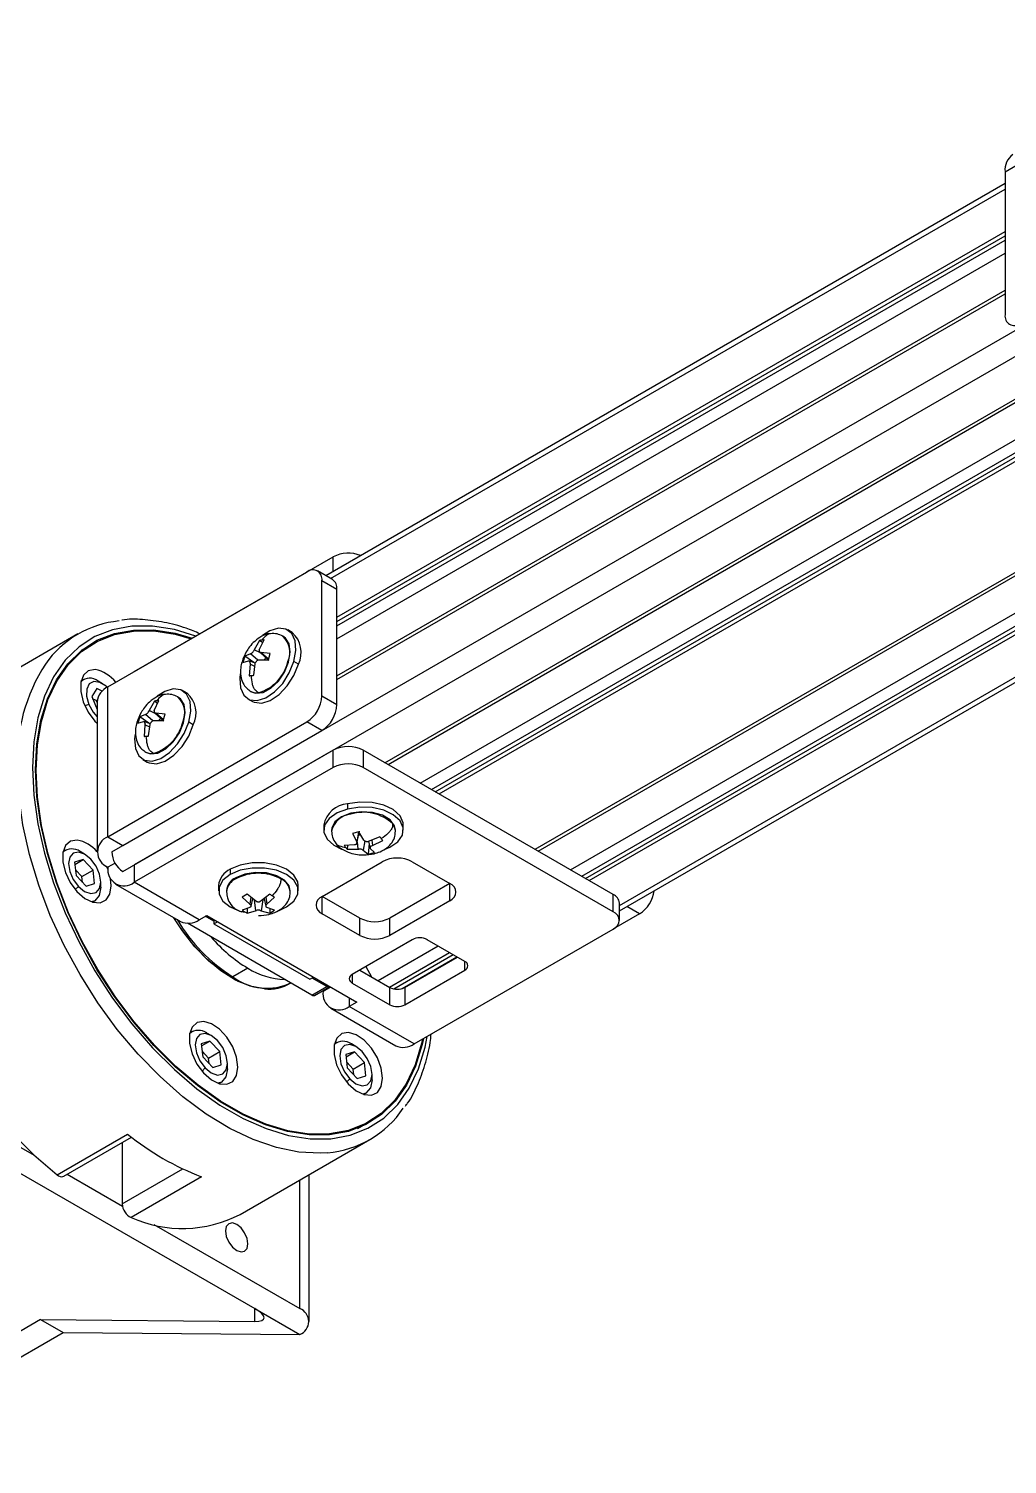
# Model space of a CAD drawing. Header units: millimetres. Extents: x 1258 to 2922, y -135 to 1239.
# Drawn here: x 1343.1 to 1389.2, y 137.6 to 205.3 of the extents above; entities that cross this region are included whole.
import ezdxf

# ---------------------------------------------------------------- set-up
doc = ezdxf.new("R2010")
doc.units = ezdxf.units.MM
doc.header["$LTSCALE"] = 6

msp = doc.modelspace()

# ---------------------------------------------------------------- linework, layer by layer
at = {"color": 7, "linetype": 'Continuous', "lineweight": 25}
for p, q in [((1389.047, 198.521), (1400.715, 205.256)), ((1389.047, 198.521), (1389.047, 191.785)), ((1389.047, 197.958), (1357.053, 179.488)), ((1347.505, 165.557), (1400.538, 196.173)), ((1357.581, 177.539), (1389.047, 195.704)), ((1357.581, 177.335), (1389.047, 195.5)), ((1357.581, 177.131), (1389.047, 195.296)), ((1359.844, 170.68), (1402.27, 195.172)), ((1359.989, 170.597), (1402.472, 195.122)), ((1357.581, 176.518), (1389.047, 194.684)), ((1361.506, 169.721), (1403.989, 194.246)), ((1362.036, 169.415), (1404.519, 193.94)), ((1362.213, 169.313), (1404.696, 193.838)), ((1362.39, 169.211), (1404.816, 193.703)), ((1357.581, 174.767), (1389.047, 192.932)), ((1357.581, 174.599), (1389.047, 192.765)), ((1357.581, 174.599), (1389.047, 192.764)), ((1366.915, 166.598), (1409.341, 191.09)), ((1367.06, 166.515), (1409.553, 191.046)), ((1368.577, 165.639), (1411.06, 190.164)), ((1369.107, 165.333), (1411.59, 189.858)), ((1369.284, 165.231), (1411.767, 189.756)), ((1369.461, 165.129), (1411.887, 189.621)), ((1370.885, 163.697), (1413.994, 188.584)), ((1348.035, 174.968), (1357.404, 180.377)), ((1346.798, 174.253), (1356.167, 179.662)), ((1357.374, 179.303), (1356.667, 179.711)), ((1356.874, 173.824), (1356.874, 179.254)), ((1357.581, 178.845), (1356.874, 179.254)), ((1357.581, 173.415), (1357.581, 178.845)), ((1345.386, 176.742), (1339.269, 173.211)), ((1355.075, 176.611), (1355.034, 176.635)), ((1355.475, 176.814), (1355.263, 176.936)), ((1346.114, 176.296), (1345.544, 175.967)), ((1353.687, 175.996), (1353.663, 175.946)), ((1353.934, 176.437), (1353.687, 175.996)), ((1353.92, 175.974), (1353.932, 176.022)), ((1353.932, 176.022), (1354.15, 176.46)), ((1354.084, 176.329), (1353.934, 176.437)), ((1353.943, 175.887), (1354.376, 175.493)), ((1354.005, 175.864), (1353.968, 175.87)), ((1354.442, 175.831), (1354.005, 175.864)), ((1353.243, 175.701), (1353.156, 175.401)), ((1353.156, 175.401), (1353.414, 175.471)), ((1353.514, 175.811), (1353.243, 175.701)), ((1353.666, 175.398), (1353.243, 175.701)), ((1353.414, 175.471), (1353.445, 175.468)), ((1353.743, 175.373), (1353.436, 175.471)), ((1353.488, 175.313), (1353.448, 174.772)), ((1353.493, 175.364), (1353.488, 175.313)), ((1353.549, 175.825), (1353.514, 175.811)), ((1353.663, 174.795), (1353.732, 175.339)), ((1353.711, 175.384), (1353.748, 175.388)), ((1353.732, 175.339), (1353.75, 175.392)), ((1353.864, 175.514), (1353.906, 175.524)), ((1353.906, 175.524), (1354.354, 175.531)), ((1354.354, 175.531), (1354.442, 175.831)), ((1355.308, 175.419), (1355.266, 175.443)), ((1355.766, 175.323), (1355.554, 175.445)), ((1345.642, 174.592), (1345.527, 174.525)), ((1346.541, 174.401), (1346.329, 174.524)), ((1346.269, 174.179), (1346.031, 173.794)), ((1346.521, 174.045), (1346.269, 174.179)), ((1346.798, 167.19), (1346.798, 174.253)), ((1350.525, 173.956), (1350.313, 174.079)), ((1353.534, 174.037), (1353.575, 174.013)), ((1356.874, 173.824), (1357.581, 173.415)), ((1346.031, 173.794), (1346.285, 173.184)), ((1346.248, 173.602), (1346.072, 173.695)), ((1346.248, 173.602), (1346.292, 173.628)), ((1346.285, 173.513), (1346.248, 173.602)), ((1346.285, 173.539), (1346.285, 166.476)), ((1348.737, 173.138), (1348.714, 173.089)), ((1348.984, 173.579), (1348.737, 173.138)), ((1348.97, 173.117), (1348.982, 173.165)), ((1348.982, 173.165), (1349.2, 173.603)), ((1349.135, 173.472), (1348.984, 173.579)), ((1350.125, 173.754), (1350.084, 173.778)), ((1353.388, 173.688), (1353.6, 173.566)), ((1346.798, 167.19), (1356.167, 172.599)), ((1348.293, 172.843), (1348.206, 172.544)), ((1348.206, 172.544), (1348.465, 172.613)), ((1348.564, 172.953), (1348.293, 172.843)), ((1348.716, 172.54), (1348.293, 172.843)), ((1348.465, 172.613), (1348.495, 172.611)), ((1348.794, 172.516), (1348.487, 172.614)), ((1348.538, 172.455), (1348.498, 171.915)), ((1348.543, 172.507), (1348.538, 172.455)), ((1348.599, 172.967), (1348.564, 172.953)), ((1348.713, 171.938), (1348.783, 172.482)), ((1348.761, 172.526), (1348.799, 172.53)), ((1348.783, 172.482), (1348.8, 172.535)), ((1348.914, 172.656), (1348.956, 172.667)), ((1348.956, 172.667), (1349.404, 172.674)), ((1348.993, 173.03), (1349.427, 172.635)), ((1349.055, 173.007), (1349.018, 173.013)), ((1349.492, 172.973), (1349.055, 173.007)), ((1349.404, 172.674), (1349.492, 172.973)), ((1350.358, 172.561), (1350.317, 172.585)), ((1350.816, 172.466), (1350.604, 172.588)), ((1356.874, 172.191), (1356.167, 172.599)), ((1347.505, 166.782), (1356.874, 172.191)), ((1357.404, 171.272), (1348.035, 165.863)), ((1348.584, 171.18), (1348.626, 171.156)), ((1357.404, 170.456), (1357.404, 171.272)), ((1358.819, 171.272), (1358.819, 170.456)), ((1370.592, 164.476), (1358.819, 171.272)), ((1357.404, 170.456), (1348.035, 165.047)), ((1348.438, 170.831), (1348.65, 170.708)), ((1370.592, 163.659), (1358.819, 170.456)), ((1358.084, 168.742), (1358.084, 168.497)), ((1356.958, 167.749), (1356.958, 167.504)), ((1358.234, 168.298), (1358.234, 168.25)), ((1360.708, 167.504), (1360.708, 167.749)), ((1346.798, 167.19), (1347.505, 166.782)), ((1357.333, 167.504), (1357.333, 167.456)), ((1358.619, 167.418), (1358.317, 167.342)), ((1358.317, 167.342), (1358.512, 166.949)), ((1358.524, 166.882), (1358.649, 167.455)), ((1358.854, 167.035), (1358.619, 167.418)), ((1359.606, 167.194), (1359.102, 166.979)), ((1360.332, 167.426), (1360.333, 167.456)), ((1360.333, 167.456), (1360.333, 167.504)), ((1344.798, 166.561), (1344.683, 166.494)), ((1345.698, 166.37), (1345.486, 166.493)), ((1358.415, 166.806), (1357.929, 166.773)), ((1358.078, 166.783), (1358.06, 166.598)), ((1358.06, 166.598), (1358.564, 166.608)), ((1358.462, 166.82), (1358.415, 166.806)), ((1358.512, 166.949), (1358.526, 166.914)), ((1358.564, 166.608), (1358.618, 166.613)), ((1358.781, 166.576), (1358.812, 166.552)), ((1358.812, 166.552), (1359.047, 166.374)), ((1358.885, 167.004), (1358.854, 167.035)), ((1359.095, 166.873), (1359.047, 166.374)), ((1359.047, 166.374), (1359.349, 166.45)), ((1359.102, 166.979), (1359.048, 166.967)), ((1359.079, 166.949), (1359.062, 166.97)), ((1359.073, 166.973), (1359.142, 166.658)), ((1359.154, 166.638), (1359.14, 166.666)), ((1359.349, 166.45), (1359.154, 166.638)), ((1359.204, 166.76), (1359.251, 166.781)), ((1359.251, 166.781), (1359.737, 167.02)), ((1345.631, 166.115), (1345.226, 165.99)), ((1345.226, 165.99), (1345.293, 165.367)), ((1345.237, 165.888), (1345.631, 166.115)), ((1346.102, 165.618), (1345.631, 166.115)), ((1346.803, 165.631), (1346.731, 165.802)), ((1347.13, 165.953), (1346.798, 165.761)), ((1348.035, 165.863), (1348.035, 165.047)), ((1356.889, 164.382), (1359.717, 166.014)), ((1361.131, 166.014), (1362.899, 164.994)), ((1345.572, 165.312), (1345.264, 165.636)), ((1345.293, 165.367), (1345.765, 164.869)), ((1345.572, 165.312), (1346.102, 165.618)), ((1345.601, 165.042), (1345.572, 165.312)), ((1346.169, 164.995), (1346.102, 165.618)), ((1346.458, 164.809), (1346.458, 165.054)), ((1351.094, 163.281), (1348.035, 165.047)), ((1352.557, 165.657), (1352.557, 165.412)), ((1352.823, 165.259), (1352.823, 165.211)), ((1345.765, 164.869), (1346.169, 164.995)), ((1347.16, 164.96), (1350.219, 163.195)), ((1352.008, 164.892), (1352.008, 164.647)), ((1352.383, 164.647), (1352.383, 164.599)), ((1353.353, 164.479), (1353.12, 164.345)), ((1353.12, 164.345), (1353.486, 164.013)), ((1353.75, 164.165), (1353.353, 164.479)), ((1354.414, 164.479), (1354.016, 164.165)), ((1354.28, 164.013), (1354.646, 164.345)), ((1355.383, 164.599), (1355.383, 164.647)), ((1355.758, 164.647), (1355.758, 164.892)), ((1358.656, 163.361), (1356.889, 164.382)), ((1362.899, 164.994), (1360.07, 163.361)), ((1370.592, 163.659), (1370.592, 164.476)), ((1346.058, 164.113), (1346.173, 164.179)), ((1352.94, 163.716), (1353.091, 163.646)), ((1353.486, 163.859), (1353.12, 163.733)), ((1353.353, 163.813), (1353.353, 163.598)), ((1353.353, 163.598), (1353.75, 163.707)), ((1353.486, 164.013), (1353.519, 163.983)), ((1353.519, 163.882), (1353.486, 163.859)), ((1353.538, 163.913), (1353.616, 164.272)), ((1353.796, 164.143), (1353.75, 164.165)), ((1353.75, 163.707), (1353.796, 163.722)), ((1354.016, 164.165), (1353.971, 164.143)), ((1353.971, 163.722), (1354.016, 163.707)), ((1354.016, 163.707), (1354.414, 163.598)), ((1354.151, 164.272), (1354.229, 163.913)), ((1354.248, 163.983), (1354.28, 164.013)), ((1354.28, 163.859), (1354.248, 163.882)), ((1354.646, 163.733), (1354.28, 163.859)), ((1354.414, 163.813), (1354.414, 163.598)), ((1354.414, 163.598), (1354.646, 163.733)), ((1354.855, 163.721), (1355.209, 163.882)), ((1362.899, 164.178), (1360.07, 162.545)), ((1370.885, 163.251), (1370.885, 164.067)), ((1350.301, 162.762), (1349.908, 163.374)), ((1356.397, 159.73), (1350.537, 163.113)), ((1351.094, 163.281), (1351.447, 163.486)), ((1351.783, 163.21), (1351.376, 163.445)), ((1351.447, 163.486), (1358.518, 159.403)), ((1351.783, 163.292), (1351.783, 163.088)), ((1351.783, 163.088), (1351.96, 163.19)), ((1351.783, 163.088), (1356.308, 160.475)), ((1358.656, 162.545), (1356.889, 163.565)), ((1358.656, 162.545), (1358.656, 163.361)), ((1360.07, 162.545), (1360.07, 163.361)), ((1371.829, 163.557), (1370.609, 162.852)), ((1361.131, 162.341), (1358.303, 160.708)), ((1361.223, 157.434), (1370.592, 162.843)), ((1363.606, 161.32), (1361.838, 162.341)), ((1359.522, 160.412), (1362.351, 162.045)), ((1360.053, 160.106), (1362.881, 161.739)), ((1360.267, 160.026), (1363.058, 161.637)), ((1353.392, 160.996), (1352.684, 160.587)), ((1358.936, 161.073), (1359.215, 160.59)), ((1360.65, 160.042), (1363.235, 161.535)), ((1360.778, 160.096), (1363.252, 161.524)), ((1356.308, 160.475), (1356.485, 160.577)), ((1357.104, 160.138), (1356.414, 160.536)), ((1358.303, 160.3), (1360.07, 159.279)), ((1358.656, 160.912), (1360.07, 160.096)), ((1360.778, 159.279), (1363.606, 160.912)), ((1356.397, 159.73), (1357.104, 160.138)), ((1356.522, 159.718), (1357.229, 160.126)), ((1356.927, 159.952), (1356.927, 159.914)), ((1360.07, 159.279), (1360.07, 160.096)), ((1360.778, 160.096), (1360.778, 159.279)), ((1357.29, 159.113), (1360.348, 157.347)), ((1358.518, 159.403), (1358.165, 159.199)), ((1361.223, 157.434), (1358.165, 159.199)), ((1350.764, 158.014), (1350.65, 157.947)), ((1351.664, 157.823), (1351.452, 157.945)), ((1351.597, 157.568), (1351.192, 157.442)), ((1351.192, 157.442), (1351.259, 156.82)), ((1351.203, 157.341), (1351.597, 157.568)), ((1351.538, 156.765), (1351.23, 157.089)), ((1351.538, 156.765), (1352.069, 157.071)), ((1352.069, 157.071), (1351.597, 157.568)), ((1352.136, 156.448), (1352.069, 157.071)), ((1357.575, 157.497), (1357.46, 157.431)), ((1358.407, 157.052), (1358.002, 156.926)), ((1358.002, 156.926), (1358.07, 156.303)), ((1358.013, 156.825), (1358.407, 157.052)), ((1358.474, 157.307), (1358.262, 157.429)), ((1358.879, 156.555), (1358.407, 157.052)), ((1351.259, 156.82), (1351.731, 156.322)), ((1351.567, 156.495), (1351.538, 156.765)), ((1351.731, 156.322), (1352.136, 156.448)), ((1352.424, 156.261), (1352.424, 156.506)), ((1358.348, 156.249), (1358.04, 156.573)), ((1358.07, 156.303), (1358.541, 155.806)), ((1358.348, 156.249), (1358.879, 156.555)), ((1358.377, 155.979), (1358.348, 156.249)), ((1358.946, 155.932), (1358.879, 156.555)), ((1336.456, 156.149), (1343.326, 152.183)), ((1352.024, 155.566), (1352.139, 155.632)), ((1358.541, 155.806), (1358.946, 155.932)), ((1359.234, 155.745), (1359.234, 155.99)), ((1336.456, 154.925), (1353.71, 144.964)), ((1358.835, 155.049), (1358.949, 155.116)), ((1358.543, 153.449), (1359.113, 153.779)), ((1344.401, 151.263), (1347.724, 153.181)), ((1344.714, 151.195), (1347.908, 153.039)), ((1353.018, 149.394), (1359.135, 152.925)), ((1347.47, 152.785), (1347.47, 149.893)), ((1344.876, 151.288), (1347.481, 149.785)), ((1351.21, 151.169), (1347.887, 149.251)), ((1356.27, 144.352), (1356.27, 151.272)), ((1348.961, 148.93), (1355.831, 144.964)), ((1353.71, 144.964), (1355.831, 143.74)), ((1343.62, 144.447), (1332.868, 138.24)), ((1343.62, 144.447), (1344.681, 143.835)), ((1343.62, 144.447), (1353.71, 144.361)), ((1333.928, 137.628), (1344.681, 143.835)), ((1344.681, 143.835), (1355.831, 143.74))]:
    msp.add_line(p, q, dxfattribs=at)
at = {"color": 8, "linetype": 'Continuous', "lineweight": 25}
for p, q in [((1357.273, 179.362), (1389.047, 197.705)), ((1346.975, 166.476), (1389.638, 191.105)), ((1370.885, 163.951), (1413.619, 188.621)), ((1357.404, 179.691), (1357.404, 180.377)), ((1353.977, 175.856), (1353.687, 175.996)), ((1354.362, 175.557), (1354.005, 175.864)), ((1353.715, 175.204), (1353.488, 175.313)), ((1353.861, 175.512), (1353.514, 175.811)), ((1348.035, 174.968), (1348.035, 174.968)), ((1345.899, 173.425), (1345.712, 173.354)), ((1346.268, 173.226), (1346.285, 173.232)), ((1349.027, 172.999), (1348.737, 173.138)), ((1348.765, 172.346), (1348.538, 172.455)), ((1348.911, 172.654), (1348.564, 172.953)), ((1349.412, 172.7), (1349.055, 173.007)), ((1358.6, 167.413), (1358.512, 166.949)), ((1358.538, 166.945), (1358.564, 166.608)), ((1358.896, 166.998), (1358.812, 166.552)), ((1359.232, 167.034), (1359.251, 166.781)), ((1345.277, 165.515), (1345.324, 165.573)), ((1345.407, 164.849), (1345.261, 164.698)), ((1353.532, 164.338), (1353.486, 164.013)), ((1354.235, 164.338), (1354.28, 164.013)), ((1356.889, 163.565), (1356.889, 164.382)), ((1362.899, 164.178), (1362.899, 164.994)), ((1353.678, 164.223), (1353.75, 163.707)), ((1354.089, 164.223), (1354.016, 163.707)), ((1371.829, 163.557), (1371.236, 163.9)), ((1363.606, 160.912), (1363.606, 161.32)), ((1358.303, 160.708), (1358.303, 160.3)), ((1356.927, 159.914), (1357.28, 160.118)), ((1358.165, 159.608), (1358.165, 159.199)), ((1351.243, 156.968), (1351.291, 157.025)), ((1351.374, 156.301), (1351.227, 156.15)), ((1358.054, 156.452), (1358.101, 156.509)), ((1358.184, 155.785), (1358.037, 155.634)), ((1347.47, 149.893), (1350.326, 151.542)), ((1355.831, 144.964), (1355.831, 151.018)), ((1353.71, 144.361), (1353.71, 144.964))]:
    msp.add_line(p, q, dxfattribs=at)
at = {"color": 8, "linetype": 'Continuous', "lineweight": 25, "flags": 128}
for points in [[(1350.944, 176.647), (1349.927, 176.953), (1348.903, 177.114), (1347.929, 177.112), (1347.019, 176.946), (1346.184, 176.619), (1345.437, 176.135), (1344.786, 175.502), (1344.241, 174.727), (1343.81, 173.82), (1343.497, 172.795), (1343.308, 171.666), (1343.245, 170.446)], [(1353.557, 174.024), (1353.701, 173.976), (1353.885, 173.971)], [(1348.608, 171.167), (1348.751, 171.119), (1348.935, 171.114)], [(1357.136, 152.305), (1356.798, 152.284), (1355.788, 152.335), (1354.732, 152.548), (1353.644, 152.921), (1352.538, 153.45), (1351.428, 154.127), (1350.329, 154.944), (1349.256, 155.89), (1348.221, 156.952), (1347.239, 158.117), (1346.323, 159.37), (1345.484, 160.694), (1344.733, 162.071), (1344.081, 163.485), (1343.535, 164.917), (1343.103, 166.347), (1342.79, 167.757), (1342.601, 169.13), (1342.538, 170.446)], [(1343.245, 170.446), (1343.308, 169.154), (1343.497, 167.805), (1343.81, 166.42), (1344.241, 165.015), (1344.786, 163.611), (1345.437, 162.226), (1346.184, 160.88), (1347.019, 159.589), (1347.929, 158.372), (1348.903, 157.245), (1349.927, 156.224), (1350.987, 155.322), (1352.069, 154.551), (1353.159, 153.922), (1354.241, 153.443), (1355.301, 153.122), (1356.325, 152.961), (1357.298, 152.963), (1358.209, 153.129), (1359.043, 153.456), (1359.791, 153.94), (1360.442, 154.573), (1360.986, 155.348), (1361.418, 156.255), (1361.73, 157.28), (1361.833, 157.786)]]:
    msp.add_lwpolyline(points, dxfattribs=at)
at = {"color": 7, "linetype": 'Continuous', "lineweight": 25, "flags": 128}
for points in [[(1343.386, 170.365), (1343.448, 171.566), (1343.635, 172.678), (1343.943, 173.688), (1344.368, 174.58), (1344.904, 175.344), (1345.545, 175.968), (1346.281, 176.444), (1347.103, 176.766), (1348, 176.929), (1348.959, 176.932), (1349.967, 176.774), (1350.766, 176.544)], [(1356.276, 153.187), (1355.272, 153.341), (1354.232, 153.654), (1353.171, 154.12), (1352.102, 154.734), (1351.04, 155.488), (1349.999, 156.37), (1348.994, 157.37), (1348.037, 158.474), (1347.143, 159.666), (1346.322, 160.931), (1345.587, 162.251), (1344.946, 163.609), (1344.409, 164.986), (1343.984, 166.364), (1343.674, 167.725), (1343.486, 169.048), (1343.421, 170.318), (1343.481, 171.516), (1343.664, 172.627), (1343.968, 173.634), (1344.389, 174.526), (1344.921, 175.289), (1345.557, 175.914), (1346.289, 176.392), (1347.106, 176.716), (1347.998, 176.882), (1348.952, 176.888), (1349.956, 176.734), (1350.72, 176.518)], [(1355.554, 175.445), (1355.648, 175.966), (1355.612, 176.423), (1355.451, 176.771), (1355.179, 176.976), (1354.824, 177.019), (1354.42, 176.894), (1354.07, 176.667)], [(1355.308, 175.419), (1355.385, 175.879), (1355.335, 176.271), (1355.162, 176.548), (1355.075, 176.611)], [(1353.027, 174.873), (1353.003, 174.658), (1353.038, 174.201), (1353.2, 173.853), (1353.471, 173.648), (1353.827, 173.606), (1354.231, 173.73), (1354.644, 174.01), (1355.026, 174.417), (1355.339, 174.912), (1355.554, 175.445)], [(1353.575, 174.013), (1353.762, 173.949), (1354.103, 173.986), (1354.471, 174.183), (1354.822, 174.516), (1355.112, 174.945), (1355.308, 175.419)], [(1353.6, 173.566), (1353.683, 173.526), (1354.039, 173.483), (1354.443, 173.608), (1354.856, 173.887), (1355.238, 174.294), (1355.552, 174.789), (1355.766, 175.323)], [(1346.19, 175.066), (1345.872, 175.012), (1345.639, 174.803), (1345.515, 174.462), (1345.513, 174.026), (1345.635, 173.542), (1345.866, 173.063), (1346.182, 172.64), (1346.285, 172.534)], [(1346.765, 174.234), (1346.708, 174.283), (1346.412, 174.463), (1346.135, 174.5), (1345.92, 174.388), (1345.8, 174.144), (1345.792, 173.806), (1345.899, 173.425)], [(1350.604, 172.588), (1350.698, 173.109), (1350.662, 173.566), (1350.501, 173.914), (1350.229, 174.119), (1349.874, 174.161), (1349.47, 174.036), (1349.12, 173.81)], [(1353.534, 174.037), (1353.539, 174.034), (1353.557, 174.024)], [(1339.269, 173.211), (1338.643, 172.776), (1337.979, 172.112), (1337.425, 171.305), (1336.987, 170.363), (1336.671, 169.301), (1336.482, 168.133), (1336.421, 166.873), (1336.49, 165.538), (1336.688, 164.148), (1337.012, 162.719), (1337.458, 161.271), (1338.02, 159.824), (1338.69, 158.397), (1339.459, 157.008), (1340.318, 155.677), (1341.254, 154.42), (1342.256, 153.256), (1343.31, 152.199), (1344.401, 151.263)], [(1345.899, 173.425), (1346.103, 173.059), (1346.285, 172.845)], [(1350.358, 172.561), (1350.435, 173.022), (1350.385, 173.414), (1350.212, 173.69), (1350.125, 173.754)], [(1348.077, 172.016), (1348.053, 171.801), (1348.089, 171.344), (1348.25, 170.996), (1348.522, 170.791), (1348.877, 170.748), (1349.281, 170.873), (1349.694, 171.153), (1350.076, 171.56), (1350.39, 172.054), (1350.604, 172.588)], [(1348.626, 171.156), (1348.812, 171.092), (1349.153, 171.129), (1349.521, 171.326), (1349.872, 171.659), (1350.163, 172.088), (1350.358, 172.561)], [(1348.65, 170.708), (1348.734, 170.668), (1349.089, 170.626), (1349.493, 170.75), (1349.906, 171.03), (1350.288, 171.437), (1350.602, 171.932), (1350.816, 172.466)], [(1348.584, 171.18), (1348.589, 171.177), (1348.608, 171.167)], [(1361.654, 157.683), (1361.593, 157.397), (1361.285, 156.387), (1360.86, 155.495), (1360.323, 154.731), (1359.683, 154.107), (1358.946, 153.631), (1358.124, 153.309), (1357.228, 153.146), (1356.269, 153.143), (1355.26, 153.301), (1354.216, 153.618), (1353.15, 154.09), (1352.077, 154.709), (1351.011, 155.469), (1349.967, 156.357), (1348.959, 157.363), (1348, 158.473), (1347.103, 159.671), (1346.281, 160.942), (1345.545, 162.269), (1344.904, 163.633), (1344.368, 165.016), (1343.943, 166.399), (1343.635, 167.764), (1343.448, 169.091), (1343.386, 170.365)], [(1358.084, 168.497), (1357.59, 168.315), (1357.217, 168.053), (1357.002, 167.738), (1356.967, 167.4), (1357.114, 167.072), (1357.43, 166.787), (1357.789, 166.605)], [(1360.708, 167.749), (1360.699, 167.854), (1360.552, 168.182), (1360.237, 168.467), (1359.784, 168.682), (1359.238, 168.806), (1358.652, 168.827), (1358.084, 168.742)], [(1359.86, 166.599), (1360.076, 166.694), (1360.449, 166.956), (1360.664, 167.271), (1360.699, 167.609), (1360.552, 167.937), (1360.237, 168.222), (1359.784, 168.437), (1359.238, 168.561), (1358.652, 168.582), (1358.084, 168.497)], [(1358.234, 168.298), (1357.8, 168.132), (1357.49, 167.89), (1357.343, 167.602), (1357.333, 167.504)], [(1360.333, 167.504), (1360.291, 167.707), (1360.083, 167.983), (1359.724, 168.201), (1359.258, 168.335), (1358.74, 168.369), (1358.234, 168.298)], [(1345.346, 167.035), (1345.029, 166.981), (1344.795, 166.772), (1344.671, 166.431), (1344.67, 165.995), (1344.791, 165.511), (1345.022, 165.032), (1345.338, 164.609), (1345.705, 164.289), (1346.082, 164.106), (1346.429, 164.079), (1346.708, 164.213), (1346.889, 164.492), (1346.953, 164.885), (1346.923, 165.208)], [(1345.988, 166.136), (1345.697, 166.371), (1345.406, 166.471), (1345.16, 166.423), (1344.995, 166.233), (1344.937, 165.93), (1344.996, 165.561), (1345.161, 165.181), (1345.407, 164.849)], [(1345.407, 164.849), (1345.698, 164.614), (1345.989, 164.513), (1346.236, 164.562), (1346.4, 164.752), (1346.458, 165.054), (1346.4, 165.424), (1346.235, 165.804), (1345.988, 166.136)], [(1355.758, 164.892), (1355.735, 165.061), (1355.554, 165.383), (1355.209, 165.657), (1354.735, 165.856), (1354.177, 165.961), (1353.59, 165.961), (1353.032, 165.856), (1352.557, 165.657)], [(1355.209, 163.882), (1355.554, 164.156), (1355.735, 164.478), (1355.735, 164.816), (1355.554, 165.138), (1355.209, 165.412), (1354.735, 165.611), (1354.177, 165.716), (1353.59, 165.716), (1353.032, 165.611), (1352.557, 165.412)], [(1352.557, 165.412), (1352.213, 165.138), (1352.031, 164.816), (1352.031, 164.478), (1352.213, 164.156), (1352.557, 163.882), (1352.892, 163.728)], [(1355.383, 164.647), (1355.332, 164.871), (1355.112, 165.144), (1354.744, 165.356), (1354.272, 165.483), (1353.753, 165.51), (1353.249, 165.432), (1352.823, 165.259)], [(1346.458, 164.809), (1346.384, 164.422), (1346.174, 164.179), (1346.024, 164.124)], [(1354.163, 160.024), (1353.501, 160.153), (1352.811, 160.439), (1352.114, 160.872), (1351.433, 161.44), (1350.791, 162.123), (1350.207, 162.9), (1349.908, 163.374)], [(1355.408, 160.301), (1355.402, 160.297), (1354.873, 160.078), (1354.271, 160.018), (1353.616, 160.12), (1352.929, 160.379), (1352.232, 160.789), (1351.547, 161.335), (1350.896, 162), (1350.301, 162.762)], [(1351.312, 158.488), (1350.995, 158.433), (1350.761, 158.224), (1350.637, 157.883), (1350.636, 157.448), (1350.757, 156.964), (1350.989, 156.485), (1351.305, 156.062), (1351.671, 155.742), (1352.048, 155.558), (1352.395, 155.532), (1352.674, 155.666), (1352.855, 155.944), (1352.919, 156.338), (1352.858, 156.805), (1352.679, 157.293), (1352.402, 157.75), (1352.056, 158.126), (1351.679, 158.382), (1351.312, 158.488)], [(1351.954, 157.589), (1351.663, 157.823), (1351.372, 157.924), (1351.126, 157.876), (1350.961, 157.686), (1350.904, 157.383), (1350.962, 157.014), (1351.127, 156.634), (1351.374, 156.301)], [(1351.374, 156.301), (1351.665, 156.067), (1351.956, 155.966), (1352.202, 156.015), (1352.367, 156.204), (1352.424, 156.507), (1352.366, 156.877), (1352.201, 157.256), (1351.954, 157.589)], [(1361.609, 157.657), (1361.564, 157.448), (1361.26, 156.44), (1360.839, 155.549), (1360.306, 154.786), (1359.67, 154.161), (1358.938, 153.683), (1358.121, 153.359), (1357.23, 153.193), (1356.276, 153.187)], [(1358.122, 157.972), (1357.805, 157.917), (1357.572, 157.708), (1357.447, 157.367), (1357.446, 156.931), (1357.568, 156.448), (1357.799, 155.968), (1358.115, 155.546), (1358.481, 155.226), (1358.858, 155.042), (1359.205, 155.016), (1359.484, 155.15), (1359.666, 155.428), (1359.729, 155.822), (1359.668, 156.288), (1359.49, 156.777), (1359.212, 157.234), (1358.866, 157.61), (1358.489, 157.865), (1358.122, 157.972)], [(1358.764, 157.073), (1358.473, 157.307), (1358.183, 157.408), (1357.936, 157.36), (1357.772, 157.17), (1357.714, 156.867), (1357.772, 156.498), (1357.937, 156.118), (1358.184, 155.785)], [(1358.184, 155.785), (1358.475, 155.551), (1358.766, 155.45), (1359.012, 155.498), (1359.177, 155.688), (1359.234, 155.991), (1359.176, 156.36), (1359.011, 156.74), (1358.764, 157.073)], [(1352.424, 156.261), (1352.35, 155.875), (1352.14, 155.632), (1351.99, 155.577)], [(1359.234, 155.745), (1359.161, 155.359), (1358.95, 155.116), (1358.8, 155.061)], [(1353.392, 148.006), (1353.351, 148.263), (1353.236, 148.528), (1353.064, 148.761), (1352.861, 148.924), (1352.658, 148.995), (1352.486, 148.961), (1352.371, 148.829), (1352.331, 148.618), (1352.371, 148.36), (1352.486, 148.095), (1352.658, 147.863), (1352.861, 147.699), (1353.064, 147.629), (1353.236, 147.662), (1353.351, 147.795), (1353.392, 148.006)]]:
    msp.add_lwpolyline(points, dxfattribs=at)
at = {"color": 7, "linetype": 'Continuous', "lineweight": 25}
for centre, radius, start, end in [((1389.905, 198.616), 0.863, 125.01333, 186.29885), ((1389.479, 191.715), 0.437, 170.78596, 309.20329), ((1358.116, 178.985), 1.563, 68.23394, 117.10345), ((1356.443, 179.324), 0.437, 350.78596, 129.20329), ((1357.091, 178.9), 0.493, 353.70115, 54.98667), ((1347.791, 172.574), 4.805, 95.63922, 145.0288), ((1354.645, 175.878), 1.251, 333.66205, 48.43503), ((1353.317, 175.888), 2, 286.49377, 347.12346), ((1353.756, 175.871), 0.529, 319.49307, 332.75723), ((1345.944, 174.043), 0.616, 51.23005, 133.50591), ((1345.898, 173.491), 1.602, 37.54576, 79.50076), ((1347.161, 173.452), 0.88, 114.37466, 174.3052), ((1349.695, 173.02), 1.251, 333.66205, 48.43503), ((1355.339, 173.893), 1.537, 302.60548, 357.39452), ((1356.046, 173.485), 1.537, 302.60548, 357.39452), ((1348.367, 173.031), 2, 286.49377, 347.12346), ((1348.807, 173.013), 0.529, 319.49307, 332.75723), ((1358.112, 169.907), 1.537, 62.60967, 117.39033), ((1358.112, 169.091), 1.537, 62.60967, 117.39033), ((1358.172, 167.507), 1.237, 94.04539, 168.72429), ((1358.835, 166.326), 2.016, 47.07461, 107.35131), ((1347.069, 166.476), 0.764, 110.78342, 249.21658), ((1358.639, 166.728), 0.533, 81.03711, 93.5191), ((1345.102, 165.967), 0.651, 53.84748, 130.88847), ((1345.063, 165.483), 1.577, 39.21135, 79.66965), ((1348.126, 166.528), 1.153, 182.60548, 237.39452), ((1347.552, 165.639), 0.764, 170.78596, 309.20329), ((1360.424, 164.65), 1.537, 62.60967, 117.39033), ((1352.916, 164.82), 0.911, 113.19076, 175.4891), ((1353.096, 164.6), 0.714, 112.47641, 176.20345), ((1353.883, 163.164), 2.306, 62.60967, 117.39033), ((1357.043, 163.973), 0.437, 110.78342, 249.21658), ((1362.744, 164.586), 0.437, 290.78342, 69.21658), ((1370.384, 164.017), 0.503, 5.6948, 65.62534), ((1370.981, 164.869), 1.563, 302.89286, 351.75387), ((1356.877, 167.301), 7.915, 210.44567, 238.01535), ((1350.581, 163.997), 0.88, 245.69288, 305.61758), ((1359.363, 164.726), 1.537, 242.60967, 297.39033), ((1370.437, 163.251), 0.437, 290.78342, 69.21658), ((1357.035, 167.044), 7.061, 220.43386, 238.93779), ((1359.363, 163.909), 1.537, 242.60967, 297.39033), ((1361.485, 161.658), 0.769, 62.60967, 117.39033), ((1355.236, 163.928), 3.464, 237.8319, 268.13063), ((1363.529, 161.116), 0.218, 290.78342, 69.21658), ((1354.284, 162.72), 2.665, 233.124, 295.56554), ((1354.372, 162.02), 2.007, 264.00864, 301.07252), ((1358.38, 160.504), 0.218, 110.78342, 249.21658), ((1356.47, 159.832), 0.126, 234.38242, 294.30712), ((1357.682, 159.792), 0.764, 170.78596, 309.20329), ((1357.175, 160.231), 0.117, 232.7003, 307.22644), ((1360.424, 160.778), 0.769, 242.60967, 297.39033), ((1360.424, 159.961), 0.769, 242.60967, 297.39033), ((1351.068, 157.42), 0.651, 53.84748, 130.88849), ((1357.878, 156.904), 0.651, 53.84748, 130.88848), ((1360.71, 158.149), 0.88, 245.69288, 305.61758), ((1356.74, 157.075), 4.786, 274.74043, 325.98986), ((1355.843, 163.219), 12.91, 231.03515, 248.97022), ((1344.608, 151.463), 0.288, 223.99732, 291.53235), ((1348.21, 149.917), 0.741, 181.86642, 244.10631), ((1350.303, 154.679), 5.942, 246.00868, 297.19483), ((1355.599, 144.352), 0.655, 290.78342, 69.21658)]:
    msp.add_arc(centre, radius, start, end, dxfattribs=at)
at = {"color": 8, "linetype": 'Continuous', "lineweight": 25}
for centre, radius, start, end in [((1354.346, 175.881), 1.02, 334.52545, 47.79321), ((1350.771, 170.844), 8.243, 147.04756, 182.76598), ((1349.396, 173.024), 1.02, 334.52545, 47.79321), ((1358.32, 167.245), 1.009, 94.90357, 168.15414), ((1359.774, 167.45), 0.559, 0.63152, 39.05818), ((1353.1, 164.549), 0.719, 112.72242, 176.10929), ((1354.633, 164.524), 0.754, 5.6948, 65.62534)]:
    msp.add_arc(centre, radius, start, end, dxfattribs=at)
at = {"color": 7, "linetype": 'Continuous', "lineweight": 25}
msp.add_ellipse((1352.649, 144.973), major_axis=(1.495, -0.473), ratio=0.26025, start_param=5.579928, end_param=7.150724, dxfattribs=at)
for points, knots in [([(1351.129, 176.754), (1350.914, 176.844), (1350.346, 177.082), (1349.439, 177.312), (1348.431, 177.434), (1347.764, 177.455), (1347.453, 177.397), (1347.448, 177.396)], [0, 0, 0, 0, 0.16848, 0.445252, 0.72121, 0.995501, 1, 1, 1, 1]), ([(1354.455, 176.754), (1354.441, 176.755), (1354.299, 176.762), (1354.041, 176.643), (1353.72, 176.425), (1353.473, 176.16), (1353.359, 175.979), (1353.309, 175.899)], [0, 0, 0, 0, 0.032672, 0.311145, 0.589009, 0.819043, 1, 1, 1, 1]), ([(1355.034, 176.635), (1354.943, 176.679), (1354.75, 176.773), (1354.557, 176.76), (1354.455, 176.754)], [0, 0, 0, 0, 0.473604, 1, 1, 1, 1]), ([(1353.309, 175.899), (1353.234, 175.747), (1353.114, 175.504), (1353.038, 175.112), (1353.036, 174.767), (1353.133, 174.438), (1353.303, 174.192), (1353.468, 174.081), (1353.534, 174.037)], [0, 0, 0, 0, 0.225449, 0.362472, 0.544562, 0.721176, 0.888899, 1, 1, 1, 1]), ([(1353.549, 175.825), (1353.559, 175.831), (1353.58, 175.844), (1353.61, 175.873), (1353.639, 175.908), (1353.655, 175.933), (1353.663, 175.946)], [0, 0, 0, 0, 0.250273, 0.5, 0.749727, 1, 1, 1, 1]), ([(1353.92, 175.974), (1353.919, 175.962), (1353.918, 175.938), (1353.927, 175.908), (1353.943, 175.884), (1353.96, 175.875), (1353.968, 175.87)], [0, 0, 0, 0, 0.2502728, 0.5, 0.7497272, 1, 1, 1, 1]), ([(1354.038, 176.452), (1354.018, 176.449), (1353.983, 176.445), (1353.949, 176.439), (1353.934, 176.437)], [0, 0, 0, 0, 0.559869, 1, 1, 1, 1]), ([(1354.15, 176.46), (1354.128, 176.459), (1354.09, 176.457), (1354.054, 176.453), (1354.038, 176.452)], [0, 0, 0, 0, 0.560075, 1, 1, 1, 1]), ([(1353.493, 175.364), (1353.493, 175.377), (1353.492, 175.403), (1353.482, 175.433), (1353.467, 175.457), (1353.452, 175.465), (1353.445, 175.468)], [0, 0, 0, 0, 0.250273, 0.5, 0.749727, 1, 1, 1, 1]), ([(1353.864, 175.514), (1353.853, 175.508), (1353.83, 175.496), (1353.799, 175.468), (1353.77, 175.433), (1353.757, 175.406), (1353.75, 175.392)], [0, 0, 0, 0, 0.250273, 0.5, 0.749727, 1, 1, 1, 1]), ([(1353.448, 174.772), (1353.466, 174.775), (1353.5, 174.779), (1353.535, 174.783), (1353.551, 174.785)], [0, 0, 0, 0, 0.560075, 1, 1, 1, 1]), ([(1353.551, 174.785), (1353.572, 174.787), (1353.608, 174.791), (1353.646, 174.794), (1353.663, 174.795)], [0, 0, 0, 0, 0.559869, 1, 1, 1, 1]), ([(1353.885, 173.971), (1353.833, 174.006), (1353.739, 174.07), (1353.645, 174.23), (1353.58, 174.467), (1353.563, 174.654), (1353.551, 174.785)], [0, 0, 0, 0, 0.2330012, 0.4184346, 0.591328, 1, 1, 1, 1]), ([(1349.506, 173.897), (1349.491, 173.897), (1349.35, 173.904), (1349.092, 173.786), (1348.77, 173.568), (1348.524, 173.302), (1348.409, 173.121), (1348.359, 173.042)], [0, 0, 0, 0, 0.032672, 0.311145, 0.589009, 0.819043, 1, 1, 1, 1]), ([(1350.084, 173.778), (1349.993, 173.822), (1349.801, 173.915), (1349.607, 173.903), (1349.506, 173.897)], [0, 0, 0, 0, 0.473604, 1, 1, 1, 1]), ([(1349.088, 173.594), (1349.068, 173.592), (1349.033, 173.588), (1348.999, 173.582), (1348.984, 173.579)], [0, 0, 0, 0, 0.559869, 1, 1, 1, 1]), ([(1349.2, 173.603), (1349.179, 173.602), (1349.141, 173.6), (1349.104, 173.596), (1349.088, 173.594)], [0, 0, 0, 0, 0.560075, 1, 1, 1, 1]), ([(1348.359, 173.042), (1348.284, 172.89), (1348.165, 172.646), (1348.088, 172.255), (1348.086, 171.91), (1348.183, 171.58), (1348.353, 171.334), (1348.518, 171.224), (1348.584, 171.18)], [0, 0, 0, 0, 0.225449, 0.362472, 0.544562, 0.721176, 0.888899, 1, 1, 1, 1]), ([(1348.543, 172.507), (1348.543, 172.52), (1348.542, 172.545), (1348.532, 172.576), (1348.517, 172.6), (1348.502, 172.607), (1348.495, 172.611)], [0, 0, 0, 0, 0.250273, 0.5, 0.749727, 1, 1, 1, 1]), ([(1348.599, 172.967), (1348.61, 172.974), (1348.63, 172.987), (1348.661, 173.016), (1348.69, 173.05), (1348.706, 173.076), (1348.714, 173.089)], [0, 0, 0, 0, 0.250273, 0.5, 0.749727, 1, 1, 1, 1]), ([(1348.914, 172.656), (1348.903, 172.651), (1348.88, 172.639), (1348.849, 172.61), (1348.821, 172.576), (1348.807, 172.548), (1348.8, 172.535)], [0, 0, 0, 0, 0.250273, 0.5, 0.749727, 1, 1, 1, 1]), ([(1348.97, 173.117), (1348.969, 173.105), (1348.968, 173.08), (1348.977, 173.05), (1348.993, 173.026), (1349.01, 173.017), (1349.018, 173.013)], [0, 0, 0, 0, 0.2502728, 0.5, 0.7497272, 1, 1, 1, 1]), ([(1348.498, 171.915), (1348.517, 171.917), (1348.55, 171.922), (1348.586, 171.926), (1348.601, 171.928)], [0, 0, 0, 0, 0.560075, 1, 1, 1, 1]), ([(1348.601, 171.928), (1348.622, 171.93), (1348.658, 171.934), (1348.697, 171.937), (1348.713, 171.938)], [0, 0, 0, 0, 0.559869, 1, 1, 1, 1]), ([(1348.935, 171.114), (1348.883, 171.149), (1348.789, 171.213), (1348.696, 171.372), (1348.63, 171.609), (1348.613, 171.796), (1348.601, 171.928)], [0, 0, 0, 0, 0.233001, 0.418435, 0.591328, 1, 1, 1, 1]), ([(1360.208, 167.802), (1360.204, 167.739), (1360.195, 167.626), (1360.104, 167.465), (1359.933, 167.289), (1359.78, 167.179), (1359.672, 167.103)], [0, 0, 0, 0, 0.233001, 0.418435, 0.591328, 1, 1, 1, 1]), ([(1357.333, 167.456), (1357.34, 167.356), (1357.357, 167.137), (1357.467, 166.972), (1357.526, 166.884)], [0, 0, 0, 0, 0.461997, 1, 1, 1, 1]), ([(1358.833, 166.331), (1359.001, 166.342), (1359.272, 166.36), (1359.65, 166.489), (1359.95, 166.66), (1360.187, 166.909), (1360.315, 167.18), (1360.328, 167.378), (1360.333, 167.456)], [0, 0, 0, 0, 0.22537, 0.362542, 0.544663, 0.721288, 0.889007, 1, 1, 1, 1]), ([(1359.672, 167.103), (1359.66, 167.119), (1359.638, 167.149), (1359.616, 167.18), (1359.606, 167.194)], [0, 0, 0, 0, 0.559869, 1, 1, 1, 1]), ([(1359.737, 167.02), (1359.725, 167.035), (1359.704, 167.061), (1359.682, 167.09), (1359.672, 167.103)], [0, 0, 0, 0, 0.560075, 1, 1, 1, 1]), ([(1357.526, 166.884), (1357.531, 166.875), (1357.593, 166.754), (1357.823, 166.594), (1358.172, 166.423), (1358.525, 166.343), (1358.739, 166.334), (1358.833, 166.331)], [0, 0, 0, 0, 0.022196, 0.303668, 0.584543, 0.817134, 1, 1, 1, 1]), ([(1357.929, 166.773), (1357.941, 166.755), (1357.962, 166.723), (1357.984, 166.694), (1357.994, 166.681)], [0, 0, 0, 0, 0.5600747, 1, 1, 1, 1]), ([(1357.994, 166.681), (1358.006, 166.665), (1358.028, 166.636), (1358.05, 166.61), (1358.06, 166.598)], [0, 0, 0, 0, 0.559869, 1, 1, 1, 1]), ([(1358.462, 166.82), (1358.472, 166.825), (1358.494, 166.837), (1358.515, 166.86), (1358.527, 166.886), (1358.526, 166.905), (1358.526, 166.914)], [0, 0, 0, 0, 0.250273, 0.5, 0.749727, 1, 1, 1, 1]), ([(1358.781, 166.576), (1358.77, 166.581), (1358.749, 166.592), (1358.708, 166.604), (1358.664, 166.612), (1358.633, 166.612), (1358.618, 166.613)], [0, 0, 0, 0, 0.2502728, 0.5, 0.7497272, 1, 1, 1, 1]), ([(1358.885, 167.004), (1358.896, 166.997), (1358.917, 166.984), (1358.958, 166.971), (1359.002, 166.965), (1359.033, 166.966), (1359.048, 166.967)], [0, 0, 0, 0, 0.2502728, 0.5, 0.7497272, 1, 1, 1, 1]), ([(1359.204, 166.76), (1359.194, 166.753), (1359.172, 166.739), (1359.151, 166.715), (1359.139, 166.69), (1359.14, 166.674), (1359.14, 166.666)], [0, 0, 0, 0, 0.2502728, 0.5, 0.7497272, 1, 1, 1, 1]), ([(1354.944, 165.211), (1354.94, 165.147), (1354.934, 165.033), (1354.864, 164.854), (1354.731, 164.644), (1354.614, 164.505), (1354.531, 164.408)], [0, 0, 0, 0, 0.233001, 0.418435, 0.591328, 1, 1, 1, 1]), ([(1352.383, 164.599), (1352.392, 164.499), (1352.411, 164.271), (1352.584, 163.985), (1352.773, 163.791), (1352.92, 163.725), (1352.94, 163.716)], [0, 0, 0, 0, 0.25787, 0.586252, 0.942456, 1, 1, 1, 1]), ([(1353.883, 163.473), (1354.052, 163.484), (1354.323, 163.503), (1354.7, 163.632), (1355, 163.803), (1355.237, 164.051), (1355.365, 164.322), (1355.378, 164.52), (1355.383, 164.599)], [0, 0, 0, 0, 0.22537, 0.362542, 0.544663, 0.721288, 0.889007, 1, 1, 1, 1]), ([(1354.531, 164.408), (1354.509, 164.421), (1354.47, 164.444), (1354.431, 164.468), (1354.414, 164.479)], [0, 0, 0, 0, 0.559869, 1, 1, 1, 1]), ([(1354.646, 164.345), (1354.625, 164.356), (1354.586, 164.376), (1354.548, 164.398), (1354.531, 164.408)], [0, 0, 0, 0, 0.560075, 1, 1, 1, 1]), ([(1352.939, 163.714), (1352.958, 163.704), (1353.043, 163.658), (1353.151, 163.659), (1353.236, 163.661)], [0, 0, 0, 0, 0.217134, 1, 1, 1, 1]), ([(1353.12, 163.733), (1353.142, 163.719), (1353.18, 163.693), (1353.219, 163.671), (1353.236, 163.661)], [0, 0, 0, 0, 0.560075, 1, 1, 1, 1]), ([(1353.519, 163.882), (1353.525, 163.889), (1353.537, 163.904), (1353.542, 163.93), (1353.537, 163.957), (1353.525, 163.974), (1353.519, 163.983)], [0, 0, 0, 0, 0.250273, 0.5, 0.749727, 1, 1, 1, 1]), ([(1353.796, 164.143), (1353.81, 164.139), (1353.838, 164.131), (1353.883, 164.127), (1353.929, 164.131), (1353.957, 164.139), (1353.971, 164.143)], [0, 0, 0, 0, 0.250273, 0.5, 0.749727, 1, 1, 1, 1]), ([(1353.971, 163.722), (1353.957, 163.725), (1353.929, 163.731), (1353.883, 163.733), (1353.838, 163.731), (1353.81, 163.725), (1353.796, 163.722)], [0, 0, 0, 0, 0.250273, 0.5, 0.749727, 1, 1, 1, 1]), ([(1354.248, 163.983), (1354.242, 163.974), (1354.23, 163.957), (1354.225, 163.93), (1354.23, 163.904), (1354.242, 163.889), (1354.248, 163.882)], [0, 0, 0, 0, 0.250273, 0.5, 0.749727, 1, 1, 1, 1]), ([(1353.236, 163.661), (1353.258, 163.648), (1353.297, 163.626), (1353.336, 163.607), (1353.353, 163.598)], [0, 0, 0, 0, 0.559869, 1, 1, 1, 1]), ([(1360.805, 154.503), (1360.84, 154.548), (1361.066, 154.836), (1361.385, 155.478), (1361.742, 156.429), (1361.95, 157.244), (1362.004, 157.759), (1362.018, 157.893)], [0, 0, 0, 0, 0.052479, 0.3323842, 0.6149451, 0.8997762, 1, 1, 1, 1])]:
    msp.add_open_spline(points, degree=3, knots=knots, dxfattribs=at)
at = {"color": 8, "linetype": 'Continuous', "lineweight": 25}
for points, knots in [([(1354.456, 176.753), (1354.431, 176.752), (1354.364, 176.748), (1354.218, 176.645), (1354.112, 176.532), (1354.038, 176.452)], [0, 0, 0, 0, 0.147643, 0.40104, 1, 1, 1, 1]), ([(1349.506, 173.896), (1349.481, 173.894), (1349.415, 173.89), (1349.268, 173.788), (1349.163, 173.674), (1349.088, 173.594)], [0, 0, 0, 0, 0.147643, 0.40104, 1, 1, 1, 1]), ([(1357.529, 166.885), (1357.541, 166.866), (1357.577, 166.812), (1357.737, 166.738), (1357.888, 166.704), (1357.994, 166.681)], [0, 0, 0, 0, 0.140615, 0.396101, 1, 1, 1, 1])]:
    msp.add_open_spline(points, degree=3, knots=knots, dxfattribs=at)

doc.saveas('drawing.dxf')
